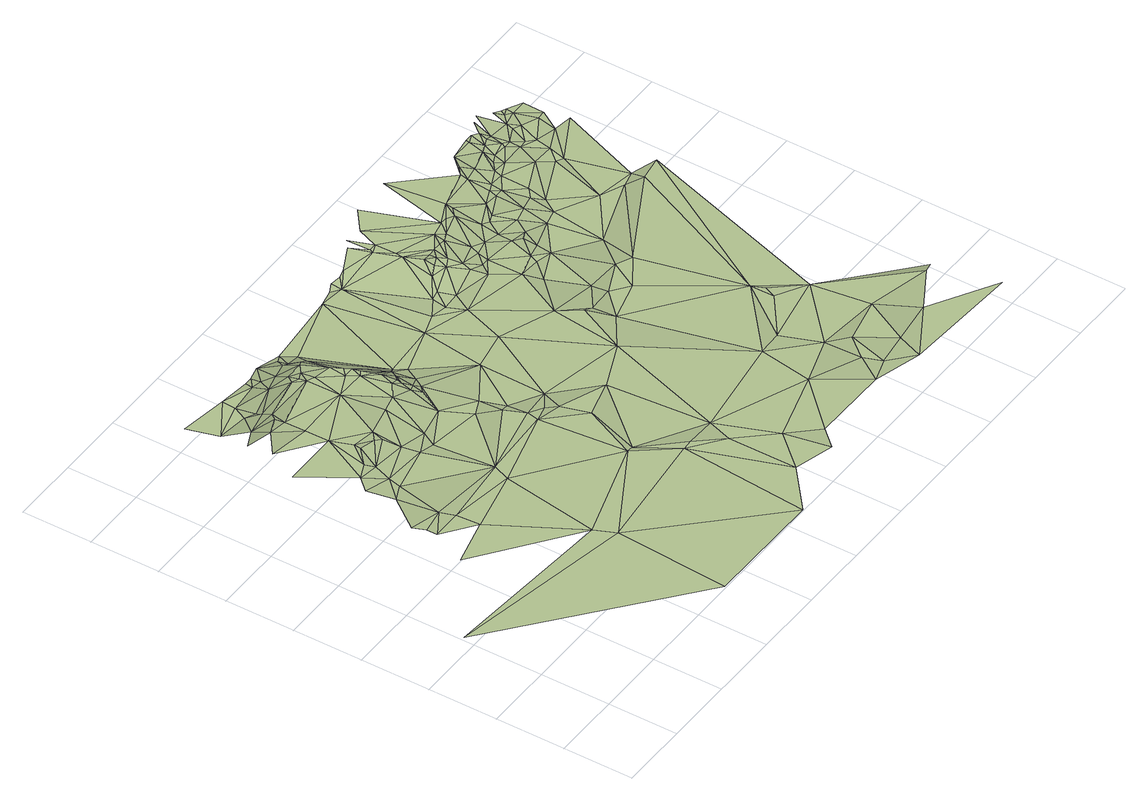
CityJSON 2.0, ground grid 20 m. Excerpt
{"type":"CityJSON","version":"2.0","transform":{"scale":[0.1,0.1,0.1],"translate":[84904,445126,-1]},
"CityObjects":{
"terrain1":{"type":"TINRelief","geometry":[{"type":"CompositeSurface","lod":"1","boundaries":[[[0,1,2]],[[0,3,1]],[[4,5,6]],[[7,4,6]],[[3,8,9]],[[7,8,10]],[[4,11,5]],[[7,10,4]],[[12,11,13]],[[12,13,14]],[[4,15,11]],[[16,14,17]],[[11,15,13]],[[14,18,19]],[[14,13,18]],[[20,10,8]],[[14,19,17]],[[20,8,3]],[[21,4,10]],[[18,22,19]],[[21,15,4]],[[23,0,2]],[[24,25,26]],[[25,17,26]],[[27,19,22]],[[27,17,19]],[[13,15,28]],[[18,13,29]],[[30,31,24]],[[18,32,22]],[[20,21,10]],[[27,22,32]],[[33,24,26]],[[18,34,32]],[[30,24,35]],[[27,36,17]],[[30,37,38]],[[33,35,24]],[[18,29,34]],[[13,28,29]],[[39,40,38]],[[21,28,15]],[[0,41,3]],[[27,32,36]],[[30,35,42]],[[33,42,35]],[[32,34,36]],[[37,43,38]],[[30,44,37]],[[30,42,44]],[[34,29,36]],[[26,17,45]],[[43,39,38]],[[20,3,41]],[[33,26,45]],[[17,36,45]],[[37,44,46]],[[37,46,43]],[[21,47,28]],[[48,36,29]],[[49,29,28]],[[33,50,42]],[[42,51,44]],[[44,52,46]],[[47,49,28]],[[43,46,52]],[[48,29,49]],[[23,53,0]],[[48,45,36]],[[33,45,50]],[[43,54,39]],[[20,55,21]],[[44,51,52]],[[42,50,51]],[[53,41,0]],[[21,56,47]],[[43,52,54]],[[39,54,57]],[[47,58,49]],[[48,49,59]],[[48,59,45]],[[51,60,52]],[[20,41,55]],[[54,52,61]],[[62,50,45]],[[51,50,63]],[[49,58,59]],[[51,63,60]],[[60,64,52]],[[54,65,57]],[[61,52,64]],[[47,56,58]],[[54,61,65]],[[66,63,50]],[[67,45,59]],[[62,45,68]],[[66,60,63]],[[21,69,56]],[[62,66,50]],[[68,45,67]],[[21,55,70]],[[21,70,69]],[[71,64,60]],[[71,60,66]],[[72,65,61]],[[72,61,64]],[[62,73,66]],[[58,74,59]],[[67,59,75]],[[74,75,59]],[[62,68,73]],[[76,53,23]],[[71,66,73]],[[71,77,64]],[[72,64,77]],[[68,67,78]],[[73,68,79]],[[53,80,41]],[[67,75,81]],[[79,68,78]],[[82,74,58]],[[83,75,74]],[[71,73,84]],[[67,85,78]],[[83,86,75]],[[67,87,85]],[[81,75,86]],[[67,81,87]],[[71,84,77]],[[58,56,88]],[[89,83,74]],[[82,58,90]],[[89,74,82]],[[91,73,79]],[[72,77,92]],[[93,41,80]],[[77,84,94]],[[91,84,73]],[[95,86,83]],[[81,86,95]],[[53,96,80]],[[58,88,90]],[[56,69,88]],[[77,94,92]],[[89,95,83]],[[93,55,41]],[[91,94,84]],[[89,82,90]],[[81,97,87]],[[79,78,98]],[[72,92,99]],[[85,98,78]],[[87,98,85]],[[69,70,100]],[[55,101,70]],[[81,95,97]],[[88,69,100]],[[99,92,94]],[[89,102,95]],[[91,103,94]],[[91,79,104]],[[89,90,102]],[[105,53,76]],[[99,94,103]],[[105,96,53]],[[87,97,98]],[[55,106,101]],[[107,80,96]],[[93,106,55]],[[79,98,104]],[[95,102,97]],[[108,100,70]],[[91,104,103]],[[101,108,70]],[[97,104,98]],[[109,97,102]],[[110,90,88]],[[101,106,108]],[[111,93,80]],[[110,88,100]],[[105,76,112]],[[109,104,97]],[[105,107,96]],[[110,102,90]],[[76,113,112]],[[111,80,107]],[[110,100,108]],[[111,106,93]],[[110,109,102]],[[105,112,107]],[[111,108,106]],[[99,103,114]],[[103,104,114]],[[115,104,109]],[[116,112,113]],[[110,115,109]],[[117,110,108]],[[114,104,115]],[[118,107,112]],[[111,119,108]],[[111,107,119]],[[118,112,116]],[[117,115,110]],[[119,117,108]],[[120,114,115]],[[117,121,115]],[[122,119,107]],[[120,115,123]],[[118,122,107]],[[121,123,115]],[[120,124,114]],[[118,116,125]],[[120,126,124]],[[120,123,127]],[[128,123,121]],[[128,127,123]],[[119,129,117]],[[120,130,126]],[[117,129,121]],[[120,131,130]],[[132,127,128]],[[128,121,133]],[[132,128,133]],[[120,127,134]],[[120,135,131]],[[132,136,127]],[[119,137,129]],[[122,138,119]],[[138,137,119]],[[120,134,135]],[[136,134,127]],[[118,125,139]],[[132,133,140]],[[131,135,141]],[[121,142,133]],[[132,140,136]],[[118,143,122]],[[144,121,129]],[[145,136,146]],[[145,134,136]],[[140,146,136]],[[147,129,137]],[[118,139,143]],[[148,141,135]],[[149,135,134]],[[147,137,138]],[[125,150,139]],[[140,133,151]],[[152,148,135]],[[149,152,135]],[[153,145,146]],[[140,153,146]],[[154,134,145]],[[152,155,148]],[[144,142,121]],[[133,142,151]],[[156,149,134]],[[154,145,153]],[[157,150,125]],[[143,158,122]],[[159,153,140]],[[156,134,154]],[[147,160,129]],[[147,138,161]],[[156,154,153]],[[162,159,140]],[[162,140,151]],[[159,156,153]],[[163,152,149]],[[144,129,164]],[[165,139,150]],[[164,129,160]],[[163,149,156]],[[166,156,159]],[[165,143,139]],[[167,138,122]],[[162,151,168]],[[162,169,159]],[[170,152,163]],[[151,142,168]],[[138,171,161]],[[147,161,160]],[[169,166,159]],[[163,156,166]],[[167,122,158]],[[157,172,150]],[[165,150,172]],[[144,173,142]],[[173,168,142]],[[162,168,174]],[[175,169,162]],[[163,166,169]],[[175,162,174]],[[144,164,176]],[[174,168,173]],[[177,170,163]],[[178,163,169]],[[167,171,138]],[[175,178,169]],[[144,179,173]],[[143,180,158]],[[177,181,170]],[[160,161,182]],[[165,183,143]],[[164,160,184]],[[144,176,179]],[[177,163,178]],[[171,182,161]],[[185,174,173]],[[175,174,185]],[[164,184,176]],[[175,186,178]],[[165,172,183]],[[167,158,187]],[[188,177,178]],[[179,189,173]],[[157,190,172]],[[185,173,189]],[[160,182,184]],[[175,185,186]],[[186,188,178]],[[176,184,179]],[[158,180,187]],[[191,182,171]],[[143,183,180]],[[179,184,192]],[[193,177,188]],[[167,191,171]],[[179,194,189]],[[179,192,194]],[[185,189,195]],[[185,196,186]],[[193,188,186]],[[185,195,196]],[[167,187,197]],[[183,172,190]],[[198,177,193]],[[199,186,196]],[[195,189,200]],[[199,193,186]],[[189,194,200]],[[194,192,200]],[[184,182,201]],[[187,180,197]],[[195,202,196]],[[167,197,180]],[[203,192,184]],[[191,201,182]],[[195,200,204]],[[195,204,202]],[[203,200,192]],[[199,196,205]],[[199,205,193]],[[157,206,190]],[[205,196,202]],[[203,184,201]],[[207,202,204]],[[205,202,207]],[[203,204,200]],[[198,193,208]],[[209,207,204]],[[210,193,205]],[[183,190,211]],[[183,211,180]],[[209,204,203]],[[212,205,207]],[[210,208,193]],[[203,201,213]],[[209,212,207]],[[209,203,213]],[[167,214,191]],[[215,205,212]],[[215,210,205]],[[191,216,201]],[[217,212,209]],[[218,209,213]],[[218,217,209]],[[217,215,212]],[[213,201,219]],[[220,208,210]],[[221,210,215]],[[167,180,222]],[[217,221,215]],[[223,180,211]],[[218,213,224]],[[221,225,210]],[[225,220,210]],[[226,208,220]],[[218,227,217]],[[218,224,227]],[[228,221,217]],[[213,219,224]],[[225,226,220]],[[228,217,227]],[[229,225,221]],[[201,216,219]],[[228,229,221]],[[191,214,216]],[[230,226,225]],[[227,224,231]],[[229,230,225]],[[228,227,231]],[[228,232,229]],[[229,233,230]],[[234,226,230]],[[167,222,214]],[[229,232,233]],[[235,224,219]],[[234,236,226]],[[228,231,232]],[[230,233,237]],[[233,232,237]],[[231,224,235]],[[234,230,238]],[[230,237,238]],[[234,239,236]],[[234,238,239]],[[240,237,232]],[[219,216,241]],[[242,238,237]],[[231,243,232]],[[244,239,238]],[[245,244,238]],[[246,235,219]],[[242,237,240]],[[243,240,232]],[[242,245,238]],[[246,219,241]],[[247,244,245]],[[247,245,242]],[[216,214,241]],[[231,235,248]],[[249,242,240]],[[231,248,243]],[[247,250,244]],[[243,249,240]],[[247,242,249]],[[251,249,243]],[[246,248,235]],[[252,251,243]],[[248,252,243]],[[241,214,222]],[[247,249,253]],[[254,249,251]],[[247,253,255]],[[253,249,254]],[[256,251,252]],[[246,257,248]],[[256,254,251]],[[257,252,248]],[[246,241,258]],[[256,253,254]],[[259,256,252]],[[260,261,253]],[[262,253,256]],[[257,259,252]],[[263,261,260]],[[262,260,253]],[[246,258,257]],[[264,263,260]],[[259,262,256]],[[264,260,262]],[[257,265,259]],[[265,262,259]],[[264,262,266]],[[266,262,265]]]}]}
},
"vertices":[
[540,330,15],[4,430,15],[517,0,16],[515,390,14],[357,740,18],[267,760,22],[288,730,16],[290,700,13],[377,630,17],[244,600,12],[376,700,14],[334,850,23],[287,910,56],[378,900,34],[311,940,67],[379,870,24],[220,1080,70],[380,1080,71],[378,940,54],[357,960,67],[558,670,16],[579,720,15],[401,1000,70],[864,0,14],[333,1220,65],[265,1170,69],[380,1150,70],[402,1020,70],[515,900,21],[491,940,38],[335,1280,36],[289,1260,34],[447,990,67],[379,1210,69],[468,980,60],[380,1240,63],[470,1010,69],[379,1330,24],[290,1340,25],[402,1410,22],[265,1430,24],[807,480,17],[400,1260,56],[400,1370,22],[400,1290,43],[536,1150,73],[401,1310,32],[559,890,19],[558,1030,67],[580,930,22],[537,1250,70],[515,1280,67],[489,1330,39],[893,370,15],[490,1380,21],[783,730,16],[716,870,16],[492,1400,20],[672,950,18],[605,1040,68],[531,1300,64],[514,1370,26],[559,1240,70],[534,1270,70],[536,1340,43],[515,1400,20],[557,1280,68],[625,1150,71],[604,1180,72],[762,820,20],[785,760,21],[581,1300,67],[557,1410,19],[611,1230,71],[670,1030,50],[648,1070,69],[984,100,17],[582,1350,40],[634,1180,72],[625,1200,72],[828,480,13],[658,1110,71],[695,1010,34],[672,1060,58],[603,1310,55],[641,1160,71],[669,1070,64],[651,1130,71],[762,890,15],[693,1040,44],[717,1030,27],[625,1310,43],[605,1380,22],[874,630,19],[604,1350,29],[693,1090,51],[920,370,18],[720,1120,30],[728,1130,22],[625,1390,19],[784,820,17],[828,740,16],[737,1060,23],[648,1350,19],[740,1130,18],[986,300,14],[849,710,20],[1010,370,14],[874,770,14],[762,1100,17],[874,960,17],[984,660,16],[1074,200,14],[1100,70,14],[850,1410,17],[897,1140,18],[1143,120,17],[987,980,17],[1280,260,13],[1122,720,14],[920,1400,19],[1030,1100,16],[1302,410,16],[959,1160,17],[896,1420,17],[1370,120,15],[918,1430,24],[1010,1190,22],[1007,1150,17],[1143,920,17],[941,1420,33],[956,1420,43],[1030,1190,31],[1053,1150,22],[1054,1310,71],[1028,1380,71],[1052,1220,52],[1188,860,17],[1210,780,19],[1414,190,20],[1099,1210,54],[1008,1440,70],[1167,1130,18],[1412,300,18],[1212,1060,19],[1077,1260,70],[1075,1230,66],[1210,850,12],[1032,1390,71],[1055,1330,71],[1436,140,18],[1145,1170,31],[1054,1390,71],[1099,1240,70],[1099,1260,68],[1032,1460,68],[1122,1260,70],[1505,80,15],[1369,410,19],[1122,1220,59],[1279,900,10],[1278,850,17],[1143,1190,43],[1167,1290,71],[1233,1010,11],[1463,250,23],[1145,1260,69],[1489,570,16],[1187,1160,20],[1166,1260,67],[1077,1450,71],[1325,810,19],[1528,150,21],[1210,1160,20],[1212,1190,25],[1210,1210,38],[1277,1060,13],[1213,1300,71],[1190,1270,66],[1279,1080,21],[1575,450,17],[1142,1500,69],[1370,890,18],[1595,280,20],[1325,1050,11],[1257,1200,24],[1257,1290,66],[1490,500,16],[1232,1300,70],[1301,1150,20],[1659,170,15],[1418,870,17],[1324,1090,18],[1278,1330,71],[1322,1130,23],[1301,1190,22],[1301,1240,31],[1499,530,21],[1257,1500,71],[1280,1310,66],[1347,1140,21],[1437,970,11],[1324,1230,27],[1413,1120,11],[1370,1180,25],[1368,1270,35],[1845,60,14],[1347,1240,26],[1390,1360,70],[1415,1190,25],[1392,1340,64],[1776,240,18],[1412,1270,29],[1458,1130,11],[1682,1010,19],[1413,1290,34],[1639,1040,11],[1437,1270,28],[1459,1200,22],[1572,1070,11],[1413,1380,70],[1436,1300,34],[1752,1020,20],[1811,250,7],[1482,1170,13],[1437,1350,60],[1437,1410,70],[1482,1220,27],[1480,1300,30],[1482,1320,36],[1504,1370,57],[1572,1260,29],[1525,1320,31],[1504,1340,38],[1503,1410,70],[1617,1230,12],[1504,1420,71],[1527,1350,38],[1527,1380,57],[1527,1420,70],[1571,1350,35],[1684,1050,11],[1572,1360,40],[1595,1320,32],[1548,1410,66],[1550,1390,57],[1639,1220,10],[1571,1390,50],[1639,1260,24],[1593,1350,35],[1572,1440,71],[1617,1320,33],[1638,1300,33],[1640,1390,40],[1638,1370,35],[1594,1450,71],[1660,1360,35],[1707,1290,24],[1772,1290,12],[1707,1340,36],[1660,1410,45],[1640,1430,57],[1685,1400,39],[1662,1420,52],[1683,1420,44],[1730,1340,37],[1730,1400,39]
]}
